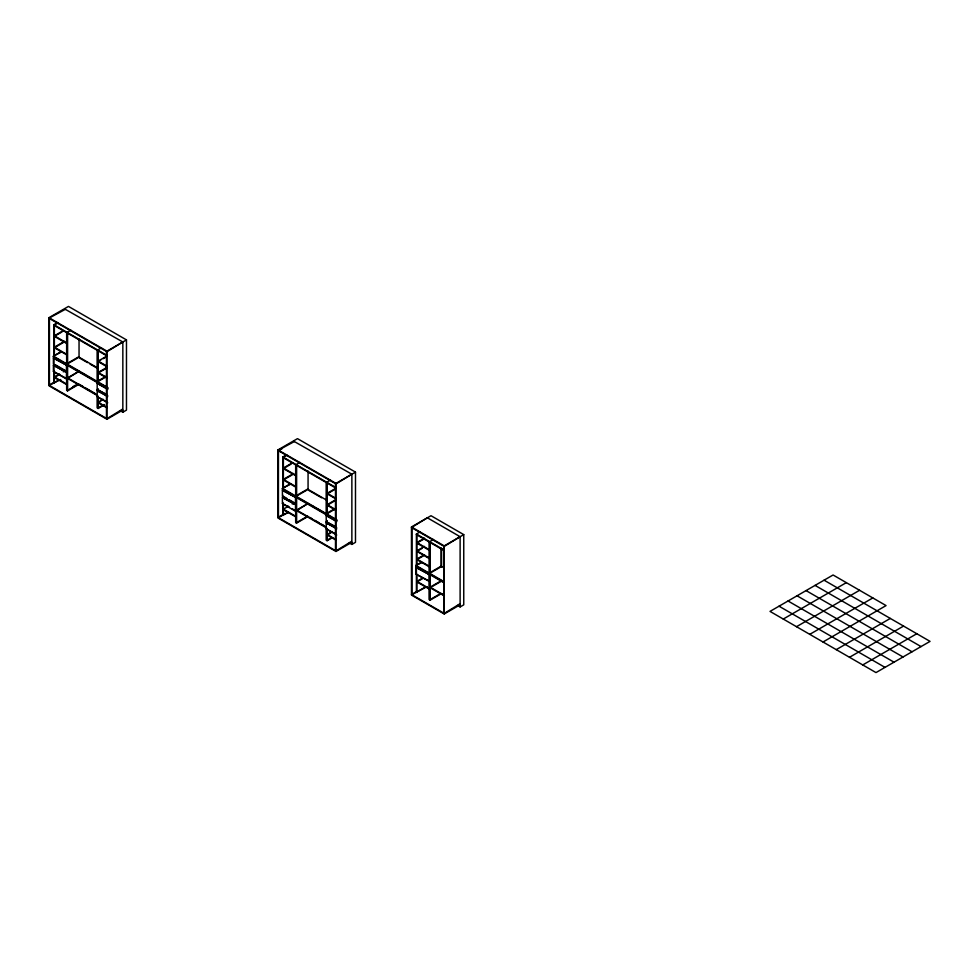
<?xml version="1.0" encoding="UTF-8"?>
<svg xmlns="http://www.w3.org/2000/svg" width="979" height="979" viewBox="0 0 979 979"><rect width="100%" height="100%" fill="white"/><g stroke="black" fill="none" stroke-linecap="round" stroke-linejoin="round"><path stroke-width="1.47" d="M122.84 410.066L106.944 419.245L48.95 385.763L48.95 317.685L68.481 306.415L126.475 339.897L126.475 410.115L122.84 412.208L120.209 410.678M50.272 317.477L65.324 309.34M61.983 351.742L53.882 355.866L53.882 324.722L57.688 322.519M55.154 324.538L57.688 323.07M63.256 330.657L54.359 335.797L66.645 342.895M55.632 335.613L61.983 331.942M70.941 330.168L67.123 332.37L67.123 363.515M64.528 341.304L54.359 347.178L66.645 354.276M55.632 346.994L63.256 342.589M107.8 388.651L53.404 357.249L53.404 356.148L60.233 352.195M53.404 358.069L67.025 365.387L66.548 371.775L53.404 364.188L53.404 358.069L67.025 365.387M53.404 365.326L67.025 372.632L66.548 379.032L53.404 371.445L53.404 365.326L67.025 372.632M53.404 371.445L67.025 378.751M97.667 367.933L78.565 356.907L66.645 363.796L66.645 390.291L67.6 390.841L79.042 384.233M66.645 332.652L66.645 363.246L67.6 363.796L79.042 357.188L79.042 338.832M101.486 347.802L97.667 350.005L97.667 381.149M59.438 374.015L54.359 376.952L66.645 384.049M63.256 371.812L65.801 370.894M55.632 376.768L59.438 374.565M48.95 317.685L106.944 351.167L126.475 339.897M54.249 382.153L48.95 385.212L106.944 418.694L122.363 409.234M58.96 379.974L49.427 385.481L49.427 318.518M53.882 356.968L53.882 382.911L60.71 379.522M107.054 355.94L98.145 361.08L106.76 366.048M100.69 360.162L98.145 361.63L106.76 366.599M103.236 358.693L105.781 357.225M73.009 386.619L75.554 385.151M107.054 367.321L98.145 372.461L106.76 377.429M78.565 383.952L67.123 390.56L67.123 364.616M107.054 367.871L98.145 373.011L106.76 377.98M106.466 376.071L97.19 381.431L97.19 407.925L98.145 408.476L104.508 404.804M97.19 350.286L97.19 380.88L98.145 381.431L105.781 377.025M103.236 399.297L98.145 402.234L106.76 407.203M100.69 401.317L98.145 402.785L106.76 407.753M104.031 404.523L97.667 408.194L97.667 395.993M351.865 542.28L335.968 551.458L277.963 517.977L277.963 449.912L297.494 438.641L355.487 472.123L355.487 542.329L351.865 544.422L349.222 542.904M279.296 449.691L294.336 441.553M282.417 448.443L278.44 450.732L278.44 517.707L287.985 512.201M291.008 483.956L282.894 488.093L282.894 456.948L286.712 454.745M284.167 456.765L286.712 455.296M292.28 462.883L283.372 468.023L295.67 475.121M291.008 464.168L283.372 468.574L295.67 475.672M299.953 462.394L296.147 464.597L296.147 495.741M293.541 473.53L283.372 479.404L295.67 486.502M292.28 474.815L283.372 479.955L295.67 487.052M336.813 520.877L282.417 489.463L282.417 488.362L290.371 483.773M282.417 490.295L296.037 497.601L295.56 504.001L282.417 496.414L282.417 490.295L296.037 497.601M282.417 497.54L296.037 504.858L295.56 511.246L282.417 503.659L282.417 497.54L296.037 504.858M282.417 503.659L289.466 507.183M326.68 500.159L307.59 489.133L295.67 496.01L295.67 522.505L296.625 523.055L308.067 516.447M295.67 464.866L295.67 495.46L296.625 496.01L308.067 489.402L308.067 471.046M330.51 480.028L326.692 482.231L326.692 513.375M288.462 506.229L283.372 509.166L295.67 516.263M292.28 504.026L294.814 503.108M277.963 449.912L335.968 483.393L355.487 472.123M283.261 514.367L277.963 517.426L335.968 550.908L351.388 541.46M282.894 502.925L282.894 515.138L288.462 512.47M336.066 488.166L327.17 493.306L335.773 498.274M334.794 489.451L327.17 493.857L335.773 498.825M307.59 516.178L296.147 522.786L296.147 496.842M336.066 499.547L327.17 504.687L335.773 509.655M336.066 500.098L327.17 505.237L335.773 510.206M335.589 508.236L326.215 513.657L326.215 540.139L327.17 540.689L332.26 537.765M326.215 482.512L326.215 513.106L327.17 513.657L334.794 509.251M332.26 531.524L327.17 534.461L335.773 539.417M330.988 532.809L327.17 535.011L335.773 539.967M330.51 538.217L326.692 540.42L326.692 528.207M460.118 604.789L444.221 613.968L411.474 595.061L411.474 526.983L431.005 515.713L463.752 534.62L463.752 604.838L460.118 606.931L457.499 605.414M421.961 562.509L416.405 565.164L416.405 534.02L420.211 531.817M424.507 538.156L416.883 542.562L429.169 549.66M423.234 539.441L416.883 543.112L429.169 550.21M433.464 539.466L429.646 541.668L429.646 572.813L432.192 571.344M424.507 546.417L416.883 550.822L429.169 557.92M418.155 550.639L421.961 548.436M424.507 554.677L416.883 559.082L429.169 566.18M423.234 555.962L416.883 559.633L429.169 566.731M411.474 526.983L444.221 545.89L463.752 534.62M443.744 582.603L415.928 566.547L415.928 565.446L421.484 562.227M415.928 567.367L429.536 574.685L415.928 567.367L415.928 574.098L429.536 581.416M415.928 574.098L428.227 580.657M433.146 570.794L441.088 566.205L443.744 567.734M429.169 541.95L429.169 572.544L430.124 573.094L441.566 566.486L441.566 548.13M423.234 577.683L416.883 581.355L429.169 588.452M418.155 581.171L423.234 578.234M416.773 591.451L411.474 594.51L444.221 613.417L459.64 603.957M425.302 587.07L411.951 594.779L411.951 527.816M416.405 566.266L416.405 592.209L427.052 586.617M441.566 580.559L430.124 587.167L443.952 595.146M441.566 581.11L430.124 587.718L443.952 595.697M439.816 593.984L429.646 599.858L429.646 573.914M429.059 574.954L429.169 599.589L430.124 600.139L441.566 593.531M783.273 619.046L846.333 582.64M796.514 626.695L859.574 590.288M809.768 634.343L872.827 597.936M823.009 641.991L886.068 605.585L833.08 574.991L770.02 611.398L875.997 672.585L930.05 641.38L824.073 580.192M836.262 649.64L890.303 618.434M849.503 657.288L903.556 626.083M862.756 664.937L916.797 633.731M815.066 585.393L921.043 646.581M806.06 590.594L912.036 651.781M797.053 595.795L903.03 656.982M788.046 600.996L894.023 662.183M779.027 606.197L885.004 667.384M122.363 342.271L106.944 351.718L48.95 318.236M351.388 474.497L335.968 483.944L277.963 450.462M459.64 536.994L444.221 546.441L411.474 527.534L427.37 517.805L460.118 536.712L460.118 606.931M53.882 324.722L106.944 355.365M282.894 456.948L335.968 487.591M416.405 534.02L444.221 550.088M53.882 325.273L106.944 355.915M282.894 457.499L335.968 488.142M416.405 534.571L444.221 550.639M54.359 336.348L66.645 343.445M416.883 551.373L429.169 558.471M79.85 358.192L87.486 362.609M90.031 364.078L96.395 367.749M308.862 490.418L321.589 497.76M54.359 347.729L66.645 354.826M53.404 356.148L107.8 387.549M282.417 488.362L336.813 519.776M415.928 565.446L443.744 581.502M82.909 373.488L85.479 374.969M311.922 505.702L314.504 507.195M318.359 509.423L326.08 513.877M53.404 356.699L107.8 388.1M282.417 488.913L336.813 520.326M415.928 565.997L443.744 582.052M106.87 388.394L97.19 383.352L107.714 389.422M335.895 520.62L326.215 515.578L336.727 521.648M55.191 364.677L67.025 371.506M106.87 394.513L97.19 389.471L107.714 395.54M284.204 496.891L286.835 498.409M289.466 499.926L296.037 503.72M335.895 526.739L326.215 521.697L336.727 527.767M106.87 395.638L97.19 390.609L107.714 396.679M335.895 527.865L326.215 522.835L336.727 528.905M80.67 385.163L83.301 386.681M85.932 388.21L95.159 393.534M309.682 517.389L312.313 518.907M314.957 520.424L318.909 522.713M321.54 524.23L324.184 525.76M441.774 593.653L444.393 595.159M97.19 394.953L67.6 377.87L79.042 371.261L67.6 378.42L97.19 395.504M326.215 527.179L296.625 510.083L308.067 503.475L296.625 510.634L326.215 527.73M106.87 401.757L97.19 396.728L107.714 402.797M292.097 508.701L296.037 510.977M335.895 533.983L326.215 528.954L336.727 535.011M416.883 581.905L429.169 589.003M54.359 377.502L66.645 384.6M283.372 509.716L295.67 516.814M444.221 545.89L444.221 613.968M443.744 546.172L443.744 613.135M441.088 549.378L441.088 567.306M430.124 542.501L430.124 573.094M430.124 574.196L430.124 600.139M429.169 573.094L429.169 574.196M416.883 534.852L416.883 565.446M416.883 574.171L416.883 592.491M351.865 544.422L351.865 474.215L293.859 441.284M335.968 483.393L335.968 551.458M335.491 483.675L335.491 550.639M327.17 483.063L327.17 513.657M327.17 520.852L327.17 523.912M327.17 528.489L327.17 540.689M326.692 520.583L326.692 523.63M296.625 465.417L296.625 496.01M296.625 497.112L296.625 523.055M295.56 497.883L295.56 504.001M295.56 505.127L295.56 511.246M283.372 457.768L283.372 488.362M283.372 503.206L283.372 515.407M282.894 495.301L282.894 498.348M122.84 412.208L122.84 341.989L64.847 309.058M106.944 351.167L106.944 419.245M106.466 351.449L106.466 418.412M98.145 350.837L98.145 381.431M98.145 388.639L98.145 391.686M98.145 396.262L98.145 408.476M67.6 333.203L67.6 363.796M67.6 364.898L67.6 390.841M66.548 365.656L66.548 371.775M66.548 372.913L66.548 379.032M54.359 325.554L54.359 356.148M54.359 370.98L54.359 383.193"/></g></svg>
